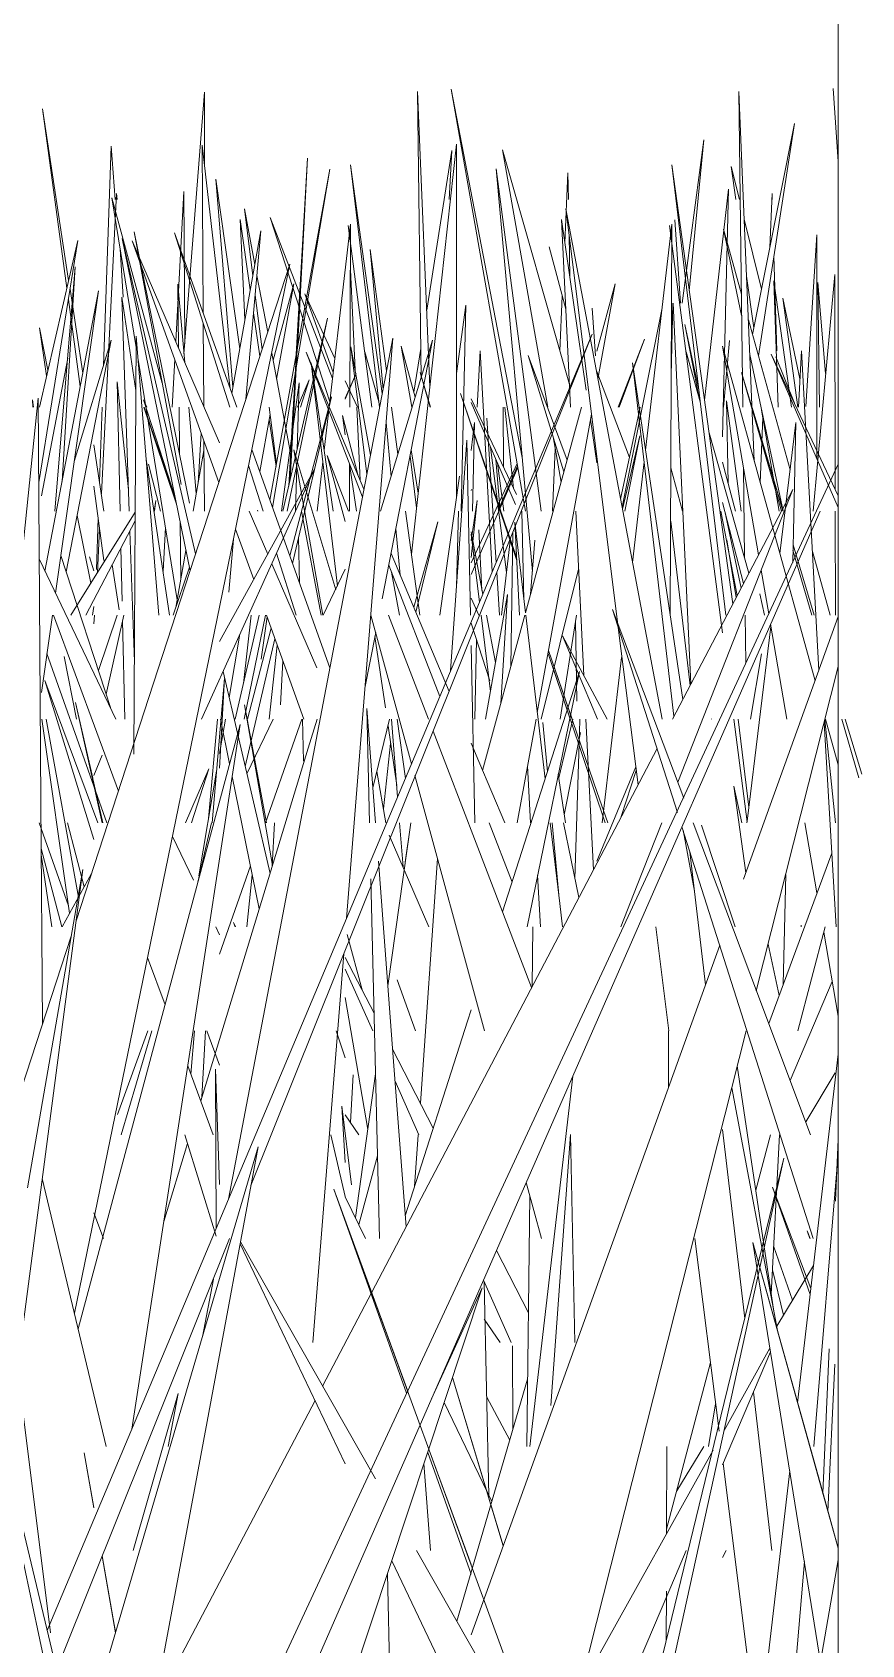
# Model space of a CAD drawing. Header units: millimetres. Extents: x -9575 to 27274, y -4387 to 11354.
# Drawn here: x -5874.77 to -5852.74, y 3075.08 to 3117.89 of the extents above; entities that cross this region are included whole.
import ezdxf

# ---------------------------------------------------------------- set-up
doc = ezdxf.new("R2010")
doc.units = ezdxf.units.MM
doc.layers.add('A-FLOR-HRAL', color=11, linetype='Continuous', lineweight=9)
doc.layers.add('G-IMPT', color=8, linetype='Continuous', lineweight=9)

# ---------------------------------------------------------------- blocks, each defined once
blk = doc.blocks.new('Railing - 2_ x 1_2_-V4-North')
at = {"layer": 'A-FLOR-HRAL'}
blk.add_line((-7478.968, 3048), (-7478.968, 3933.825), dxfattribs=at)
blk = doc.blocks.new('Railing - Railing-380087-North')
blk.add_blockref('Railing - 2_ x 1_2_-V4-North', (1625.6, 0))
blk = doc.blocks.new('Grass Array - 25_dwg-V15-North')
at = {"layer": 'G-IMPT'}
for p, q in [((-5861.759, 3106.594), (-5863.646, 3116.378)), ((-5861.668, 3105.172), (-5863.646, 3116.378)), ((-5864.698, 3104.032), (-5863.501, 3114.915)), ((-5863.504, 3105.538), (-5863.501, 3114.915)), ((-5861.077, 3107.931), (-5862.281, 3114.766)), ((-5860.504, 3108.532), (-5862.281, 3114.766)), ((-5862.448, 3114.264), (-5861.487, 3103.568)), ((-5862.448, 3114.264), (-5861.258, 3105.172)), ((-5856.281, 3113.723), (-5856.919, 3108.121)), ((-5856.281, 3113.723), (-5856.44, 3107.142)), ((-5856.419, 3112.656), (-5855.934, 3110.362)), ((-5856.419, 3112.656), (-5855.941, 3110.929)), ((-5874.59, 3105.933), (-5873.555, 3112.357)), ((-5874.575, 3107.931), (-5873.555, 3112.357)), ((-5870.595, 3105.381), (-5872.062, 3112.591)), ((-5870.814, 3105.876), (-5872.062, 3112.591)), ((-5865.359, 3108.9), (-5865.796, 3112.122)), ((-5865.453, 3108.406), (-5865.796, 3112.122)), ((-5874.164, 3105.172), (-5873.623, 3111.654)), ((-5873.974, 3105.957), (-5873.623, 3111.654)), ((-5854.037, 3105.172), (-5853.462, 3111.456)), ((-5853.447, 3105.75), (-5853.462, 3111.456)), ((-5870.899, 3111.201), (-5870.883, 3109.506)), ((-5870.899, 3111.201), (-5870.717, 3109.122)), ((-5872.386, 3110.853), (-5872.191, 3105.172)), ((-5872.386, 3110.853), (-5872.013, 3108.371)), ((-5859.107, 3105.275), (-5858.05, 3110.522)), ((-5854.84, 3110.827), (-5854.439, 3107.931)), ((-5854.84, 3110.827), (-5854.386, 3108.682)), ((-5857.071, 3108.394), (-5857.442, 3110.127)), ((-5857.071, 3108.212), (-5857.442, 3110.127)), ((-5855.754, 3110.254), (-5854.649, 3106.268)), ((-5865.787, 3106.656), (-5866.307, 3109.533)), ((-5865.881, 3106.161), (-5866.307, 3109.533)), ((-5861.603, 3109.305), (-5860.651, 3106.214)), ((-5861.603, 3109.305), (-5860.567, 3106.524)), ((-5855.715, 3109.33), (-5854.835, 3105.172)), ((-5872.435, 3105.172), (-5872.514, 3108.608)), ((-5872.21, 3105.739), (-5872.514, 3108.608)), ((-5868.149, 3105.172), (-5867.683, 3108.58)), ((-5867.733, 3106.806), (-5867.683, 3108.58)), ((-5870.868, 3107.931), (-5870.856, 3106.665)), ((-5870.612, 3107.931), (-5870.412, 3105.643)), ((-5865.059, 3106.688), (-5865.227, 3107.931)), ((-5859.147, 3105.486), (-5858.629, 3107.931)), ((-5855.943, 3105.172), (-5856.338, 3108.1)), ((-5856.294, 3105.922), (-5856.338, 3108.1)), ((-5866.454, 3107.194), (-5866.53, 3107.713)), ((-5866.124, 3106.143), (-5866.53, 3107.713)), ((-5865.24, 3106.094), (-5865.372, 3107.529)), ((-5860.726, 3105.941), (-5860.938, 3107.145)), ((-5859.097, 3105.221), (-5858.633, 3107.174)), ((-5859.033, 3105.172), (-5858.633, 3107.174)), ((-5870.497, 3105.172), (-5870.207, 3106.784)), ((-5867.052, 3102.413), (-5867.825, 3106.803)), ((-5866.71, 3103.084), (-5867.825, 3106.803)), ((-5864.563, 3105.262), (-5864.736, 3106.635)), ((-5871.74, 3106.551), (-5871.119, 3102.413)), ((-5867.779, 3105.172), (-5867.745, 3106.38)), ((-5866.157, 3105.172), (-5866.341, 3106.422)), ((-5856.44, 3106.473), (-5856.095, 3105.172)), ((-5856.095, 3105.172), (-5856.44, 3106.473)), ((-5868.779, 3105.172), (-5868.788, 3105.2)), ((-5868.777, 3105.172), (-5868.788, 3105.2)), ((-5864.479, 3102.413), (-5864.853, 3105.172)), ((-5861.711, 3102.815), (-5861.767, 3105.172)), ((-5856.05, 3102.932), (-5856.483, 3105.172)), ((-5855.946, 3103.13), (-5856.383, 3105.172)), ((-5853.439, 3102.413), (-5853.446, 3105.172)), ((-5872.173, 3104.645), (-5872.054, 3101.17)), ((-5870.84, 3104.891), (-5870.825, 3103.346)), ((-5864.998, 3103.473), (-5865.111, 3104.705)), ((-5862.806, 3102.962), (-5863.116, 3104.621)), ((-5863.116, 3104.557), (-5862.894, 3102.753)), ((-5862.826, 3103.069), (-5862.906, 3104.679)), ((-5872.38, 3102.782), (-5872.413, 3104.189)), ((-5870.957, 3102.612), (-5870.684, 3104.13)), ((-5867.694, 3104.478), (-5867.669, 3103.263)), ((-5856.329, 3104.413), (-5856.078, 3102.88)), ((-5854.057, 3104.134), (-5853.58, 3102.413)), ((-5871.025, 3102.413), (-5870.593, 3103.685)), ((-5865.019, 3102.413), (-5865.225, 3103.55)), ((-5861.257, 3099.654), (-5860.262, 3103.629)), ((-5862.911, 3102.413), (-5863.116, 3102.865)), ((-5873.166, 3102.413), (-5873.13, 3102.645)), ((-5873.13, 3102.183), (-5873.109, 3102.413)), ((-5873.011, 3100.946), (-5872.507, 3102.413)), ((-5872.806, 3100.315), (-5872.336, 3102.413)), ((-5868.686, 3101.242), (-5868.532, 3102.366)), ((-5862.852, 3102.413), (-5862.603, 3100.388)), ((-5862.468, 3101.154), (-5862.703, 3102.413)), ((-5860.749, 3099.654), (-5860.317, 3102.413)), ((-5872.309, 3099.654), (-5872.369, 3102.267)), ((-5862.618, 3100.67), (-5863.116, 3102.194)), ((-5865.391, 3099.951), (-5865.669, 3101.841)), ((-5863.02, 3099.654), (-5862.972, 3101.755)), ((-5873.595, 3099.654), (-5873.922, 3101.317)), ((-5867.592, 3099.654), (-5867.568, 3098.534)), ((-5865.089, 3097.888), (-5865.321, 3099.472)), ((-5865.065, 3097.585), (-5865.224, 3099.654)), ((-5864.86, 3098.073), (-5865.079, 3099.654)), ((-5860.787, 3098.092), (-5860.417, 3099.654)), ((-5865.252, 3099), (-5865.442, 3097.267)), ((-5860.644, 3097.112), (-5860.207, 3099.297)), ((-5865.377, 3096.895), (-5865.617, 3098.26)), ((-5864.923, 3095.727), (-5865.012, 3096.895)), ((-5866.698, 3091.377), (-5866.454, 3090.655))]:
    blk.add_line(p, q, dxfattribs=at)
blk = doc.blocks.new('Grass Array - 25_dwg-V17-North')
at = {"layer": 'G-IMPT'}
for p in [(-7025.471, 3108.394), (-7025.471, 3108.212)]:
    blk.add_line(p, (-7025.842, 3110.127), dxfattribs=at)
blk = doc.blocks.new('Grass Array - Grass Array-440235-North')
for name, p in [('Grass Array - 25_dwg-V15-North', (0, 0)), ('Grass Array - 25_dwg-V17-North', (1168.4, 0))]:
    blk.add_blockref(name, p)
blk = doc.blocks.new('Grass Array - 25_dwg-V20-North')
at = {"layer": 'G-IMPT'}
for p, q in [((-5870.196, 3116.294), (-5870.737, 3109.351)), ((-5870.196, 3116.294), (-5870.192, 3114.315)), ((-5873.799, 3111.298), (-5874.497, 3115.854)), ((-5873.847, 3111.09), (-5874.497, 3115.854)), ((-5872.874, 3109.032), (-5872.672, 3114.861)), ((-5872.565, 3113.449), (-5872.672, 3114.861)), ((-5857.508, 3110.69), (-5856.938, 3115.032)), ((-5857.323, 3111.019), (-5856.938, 3115.032)), ((-5864.294, 3110.508), (-5863.629, 3114.749)), ((-5863.699, 3113.449), (-5863.629, 3114.749)), ((-5869.442, 3108.462), (-5869.89, 3113.989)), ((-5869.89, 3113.989), (-5869.258, 3109.481)), ((-5856.087, 3113.449), (-5856.209, 3114.323)), ((-5855.993, 3113.449), (-5856.209, 3114.323)), ((-5872.525, 3113.603), (-5872.931, 3105.629)), ((-5872.007, 3109.519), (-5872.651, 3113.486)), ((-5871.314, 3108.569), (-5872.651, 3113.486)), ((-5872.525, 3113.603), (-5872.515, 3113.449)), ((-5872.515, 3113.449), (-5872.525, 3113.603)), ((-5870.958, 3109.679), (-5870.738, 3113.659)), ((-5870.716, 3109.618), (-5870.738, 3113.659)), ((-5855.185, 3112.169), (-5855.127, 3113.605)), ((-5855.122, 3113.449), (-5855.127, 3113.605)), ((-5868.447, 3112.972), (-5866.864, 3108.074)), ((-5868.447, 3112.972), (-5866.792, 3108.695)), ((-5866.792, 3108.695), (-5868.447, 3112.972)), ((-5855.406, 3111.063), (-5855.864, 3112.926)), ((-5872.432, 3112.135), (-5872.351, 3110.853)), ((-5872.351, 3110.853), (-5872.432, 3112.135)), ((-5855.002, 3109.425), (-5855.077, 3111.943)), ((-5855.61, 3110.037), (-5855.801, 3111.407)), ((-5873.422, 3108.839), (-5873.763, 3111.064)), ((-5866.774, 3108.852), (-5867.53, 3110.944)), ((-5866.731, 3109.224), (-5867.53, 3110.944)), ((-5873.491, 3108.48), (-5873.806, 3110.794)), ((-5863.503, 3108.823), (-5863.259, 3110.643)), ((-5863.379, 3105.172), (-5863.259, 3110.643)), ((-5874.383, 3108.763), (-5874.574, 3110.043)), ((-5874.348, 3108.917), (-5874.574, 3110.043)), ((-5859.215, 3107.931), (-5858.51, 3109.737)), ((-5859.182, 3107.931), (-5858.51, 3109.737)), ((-5871.054, 3107.931), (-5870.984, 3109.202)), ((-5864.635, 3108.335), (-5864.453, 3109.493)), ((-5870.92, 3102.821), (-5871.955, 3109.197)), ((-5866.454, 3108.176), (-5866.169, 3108.829)), ((-5866.454, 3108.144), (-5866.169, 3108.829)), ((-5867.728, 3107.931), (-5867.41, 3108.655)), ((-5867.643, 3107.931), (-5867.41, 3108.655)), ((-5866.13, 3107.931), (-5866.454, 3108.628)), ((-5874.735, 3107.931), (-5874.757, 3108.129)), ((-5874.751, 3107.931), (-5874.757, 3108.129)), ((-5872.98, 3105.953), (-5872.912, 3107.931)), ((-5862.259, 3106.345), (-5862.262, 3107.931)), ((-5861.991, 3105.777), (-5862.223, 3107.931)), ((-5862.451, 3103.806), (-5862.696, 3107.641)), ((-5855.44, 3105.928), (-5855.369, 3107.66)), ((-5870.365, 3105.904), (-5870.282, 3107.245)), ((-5872.861, 3105.172), (-5873.13, 3106.931)), ((-5864.52, 3105.65), (-5864.704, 3106.801)), ((-5862.171, 3103.546), (-5862.597, 3106.869)), ((-5871.361, 3105.172), (-5871.68, 3106.419)), ((-5862.346, 3105.172), (-5862.455, 3106.544)), ((-5862.248, 3105.172), (-5862.41, 3106.442)), ((-5862.385, 3105.217), (-5861.881, 3106.379)), ((-5872.861, 3103.86), (-5873.13, 3105.835)), ((-5873.211, 3103.258), (-5873.572, 3105.059)), ((-5873.061, 3103.62), (-5873.014, 3104.982)), ((-5872.977, 3104.714), (-5873.037, 3103.536)), ((-5871.294, 3103.577), (-5871.23, 3104.734)), ((-5873.13, 3103.591), (-5873.248, 3103.956)), ((-5872.459, 3102.552), (-5872.643, 3103.751)), ((-5862.362, 3102.413), (-5862.435, 3103.552))]:
    blk.add_line(p, q, dxfattribs=at)
blk = doc.blocks.new('Grass Array - Grass Array-V24-North')
blk.add_blockref('Grass Array - 25_dwg-V20-North', (0, 0))
blk = doc.blocks.new('Grass Array - 25_dwg-V29-North')
at = {"layer": 'G-IMPT'}
for p, q in [((-5867.755, 3109.336), (-5867.455, 3114.546)), ((-5867.728, 3109.483), (-5867.455, 3114.546)), ((-5862.342, 3105.172), (-5863.393, 3108.297)), ((-5862.323, 3105.172), (-5863.393, 3108.297)), ((-5854.837, 3105.182), (-5855.657, 3107.92)), ((-5854.872, 3105.172), (-5855.655, 3107.882))]:
    blk.add_line(p, q, dxfattribs=at)
blk = doc.blocks.new('Grass Array - 25_dwg-V33-North')
at = {"layer": 'G-IMPT'}
for p, q in [((-5867.755, 3109.336), (-5867.455, 3114.546)), ((-5867.728, 3109.483), (-5867.455, 3114.546)), ((-5867.957, 3105.833), (-5867.836, 3107.931)), ((-5867.916, 3106.011), (-5867.812, 3107.931)), ((-5861.901, 3103.86), (-5863.393, 3108.297)), ((-5861.906, 3103.954), (-5863.393, 3108.297)), ((-5854.834, 3105.172), (-5855.657, 3107.92)), ((-5854.872, 3105.172), (-5855.655, 3107.882)), ((-5866.454, 3103.629), (-5867.04, 3102.413)), ((-5873.161, 3098.08), (-5873.621, 3100.092)), ((-5873.168, 3098.069), (-5873.621, 3100.092))]:
    blk.add_line(p, q, dxfattribs=at)
blk = doc.blocks.new('Grass Array - 25_dwg-V35-North')
at = {"layer": 'G-IMPT'}
for p, q in [((-7036.155, 3109.336), (-7035.855, 3114.546)), ((-7036.128, 3109.483), (-7035.855, 3114.546)), ((-7036.357, 3105.833), (-7036.236, 3107.931)), ((-7036.316, 3106.011), (-7036.212, 3107.931)), ((-7030.301, 3103.86), (-7031.793, 3108.297)), ((-7030.306, 3103.954), (-7031.793, 3108.297)), ((-7023.234, 3105.172), (-7024.057, 3107.92)), ((-7023.272, 3105.172), (-7024.055, 3107.882)), ((-7028.887, 3099.654), (-7029.473, 3101.397)), ((-7028.834, 3099.654), (-7029.458, 3101.477)), ((-7041.582, 3098.176), (-7042.021, 3100.092)), ((-7041.582, 3098.133), (-7042.021, 3100.092)), ((-7021.224, 3098.088), (-7021.676, 3099.654)), ((-7021.144, 3098.19), (-7021.583, 3099.654))]:
    blk.add_line(p, q, dxfattribs=at)
blk = doc.blocks.new('Grass Array - Grass Array-440908-North')
for name, p in [('Grass Array - 25_dwg-V33-North', (0, 0)), ('Grass Array - 25_dwg-V35-North', (1168.4, 0)), ('Grass Array - 25_dwg-V35-North', (1168.4, 0)), ('Grass Array - 25_dwg-V29-North', (0, 0))]:
    blk.add_blockref(name, p)
blk = doc.blocks.new('Grass Array - 25_dwg-V45-North')
at = {"layer": 'G-IMPT'}
for p, q in [((-5864.444, 3108.703), (-5864.535, 3116.314)), ((-5864.21, 3108.473), (-5864.535, 3116.314)), ((-5853.368, 3114.459), (-5853.502, 3116.393)), ((-5855.645, 3109.862), (-5854.529, 3115.463)), ((-5855.489, 3109.299), (-5854.529, 3115.463)), ((-5866.319, 3114.365), (-5865.546, 3107.931)), ((-5866.319, 3114.365), (-5865.474, 3108.296)), ((-5860.629, 3112.296), (-5860.544, 3114.151)), ((-5860.532, 3113.449), (-5860.544, 3114.151)), ((-5868.854, 3111.722), (-5869.132, 3113.194)), ((-5868.909, 3111.417), (-5869.132, 3113.194)), ((-5869.118, 3110.256), (-5869.249, 3112.917)), ((-5868.976, 3111.044), (-5869.249, 3112.917)), ((-5867.014, 3106.79), (-5866.316, 3112.795)), ((-5865.748, 3107.931), (-5866.375, 3112.756)), ((-5866.335, 3107.931), (-5866.316, 3112.795)), ((-5857.706, 3112.905), (-5857.554, 3110.69)), ((-5857.554, 3110.69), (-5857.706, 3112.905)), ((-5860.497, 3111.389), (-5860.516, 3112.508)), ((-5854.231, 3107.949), (-5853.933, 3112.505)), ((-5853.935, 3106.554), (-5853.933, 3112.505)), ((-5860.602, 3110.534), (-5861.039, 3112.187)), ((-5868.514, 3109.92), (-5868.799, 3111.429)), ((-5866.197, 3108.923), (-5866.32, 3111.582)), ((-5868.374, 3109.178), (-5867.82, 3111.207)), ((-5868.28, 3108.68), (-5867.82, 3111.207)), ((-5855.079, 3111.29), (-5854.965, 3107.931)), ((-5855.079, 3111.29), (-5854.61, 3107.931)), ((-5854.61, 3107.931), (-5855.079, 3111.29)), ((-5853.91, 3111.246), (-5853.862, 3107.931)), ((-5853.91, 3111.246), (-5853.703, 3108.828)), ((-5868.663, 3109.46), (-5868.845, 3110.909)), ((-5860.76, 3109.431), (-5860.694, 3110.88)), ((-5857.757, 3110.69), (-5857.802, 3108.776)), ((-5868.72, 3109.286), (-5868.888, 3110.435)), ((-5873.864, 3103.563), (-5872.668, 3109.707)), ((-5873.65, 3106.488), (-5872.668, 3109.707)), ((-5856.252, 3109.702), (-5856.414, 3107.931)), ((-5874.521, 3105.583), (-5873.825, 3109.236)), ((-5867.926, 3106.805), (-5868.409, 3109.367)), ((-5865.563, 3108.078), (-5865.939, 3109.403)), ((-5864.692, 3107.931), (-5864.971, 3109.55)), ((-5864.598, 3108.199), (-5864.971, 3109.55)), ((-5862.956, 3107.931), (-5862.876, 3109.425)), ((-5862.556, 3103.557), (-5862.876, 3109.425)), ((-5854.532, 3108.039), (-5855.028, 3109.273)), ((-5866.773, 3105.172), (-5867.359, 3109.107)), ((-5866.663, 3103.181), (-5867.359, 3109.107)), ((-5864.19, 3107.931), (-5864.466, 3108.853)), ((-5864.199, 3107.931), (-5864.466, 3108.853)), ((-5858.911, 3106.6), (-5859.778, 3108.877)), ((-5870.935, 3105.358), (-5871.8, 3107.931)), ((-5870.962, 3105.488), (-5871.798, 3107.931)), ((-5868.282, 3106.42), (-5868.472, 3107.931)), ((-5866.06, 3105.992), (-5866.151, 3107.931)), ((-5861.913, 3105.614), (-5863.116, 3108.153)), ((-5861.933, 3105.352), (-5863.116, 3108.055)), ((-5868.726, 3106.222), (-5868.449, 3107.749)), ((-5868.293, 3106.357), (-5868.475, 3107.604)), ((-5863.025, 3107.529), (-5863.116, 3106.784)), ((-5863.025, 3107.529), (-5863.078, 3105.172)), ((-5854.937, 3105.172), (-5855.402, 3107.851)), ((-5860.955, 3105.172), (-5860.88, 3106.814)), ((-5867.202, 3105.172), (-5867.05, 3106.477)), ((-5866.346, 3105.172), (-5866.341, 3106.423)), ((-5863.116, 3103.796), (-5861.89, 3106.434)), ((-5863.116, 3103.494), (-5861.873, 3106.334)), ((-5857.499, 3105.172), (-5857.812, 3106.321)), ((-5871.529, 3105.172), (-5871.487, 3105.451)), ((-5871.517, 3105.172), (-5871.487, 3105.451)), ((-5863.116, 3105.716), (-5863.102, 3105.751)), ((-5863.116, 3105.724), (-5863.102, 3105.751)), ((-5867.097, 3102.413), (-5867.617, 3105.172)), ((-5855.324, 3102.413), (-5855.452, 3102.977)), ((-5860.304, 3100.129), (-5860.341, 3102.265)), ((-5872.912, 3098.695), (-5873.13, 3098.152))]:
    blk.add_line(p, q, dxfattribs=at)
blk = doc.blocks.new('Grass Array - Grass Array-V47-North')
blk.add_blockref('Grass Array - 25_dwg-V45-North', (0, 0))
blk = doc.blocks.new('Grass Array - 25_dwg-V50-North')
at = {"layer": 'G-IMPT'}
for p, q in [((-5855.905, 3107.931), (-5856.005, 3116.314)), ((-5855.598, 3106.5), (-5856.005, 3116.314)), ((-5870.229, 3110.426), (-5870.257, 3114.884)), ((-5869.513, 3108.422), (-5870.257, 3114.884)), ((-5867.957, 3105.833), (-5867.455, 3114.546)), ((-5867.916, 3106.011), (-5867.455, 3114.546)), ((-5857.789, 3114.365), (-5856.352, 3102.413)), ((-5857.789, 3114.365), (-5856.166, 3102.712)), ((-5868.455, 3105.463), (-5866.867, 3114.247)), ((-5868.385, 3105.268), (-5866.867, 3114.247)), ((-5858.046, 3099.654), (-5860.602, 3113.194)), ((-5859.138, 3101.527), (-5860.602, 3113.194)), ((-5860.474, 3107.931), (-5860.719, 3112.917)), ((-5860.059, 3108.387), (-5860.719, 3112.917)), ((-5858.484, 3106.79), (-5857.785, 3112.795)), ((-5856.44, 3101.945), (-5857.845, 3112.756)), ((-5857.827, 3102.413), (-5857.785, 3112.795)), ((-5870.428, 3104.041), (-5872.376, 3112.411)), ((-5870.574, 3103.592), (-5872.376, 3112.411)), ((-5872.111, 3112.346), (-5869.812, 3105.933)), ((-5872.111, 3112.346), (-5869.792, 3106.984)), ((-5869.337, 3107.931), (-5870.991, 3112.557)), ((-5869.516, 3107.931), (-5870.991, 3112.557)), ((-5869.471, 3108.304), (-5868.693, 3112.613)), ((-5869.092, 3108.143), (-5868.693, 3112.613)), ((-5873.601, 3094.295), (-5867.924, 3111.732)), ((-5870.281, 3100.253), (-5867.924, 3111.732)), ((-5874.428, 3103.579), (-5873.005, 3111.019)), ((-5874.147, 3102.993), (-5873.005, 3111.019)), ((-5859.778, 3109.418), (-5859.29, 3111.207)), ((-5859.75, 3108.68), (-5859.29, 3111.207)), ((-5859.811, 3109.299), (-5859.899, 3110.564)), ((-5857.279, 3100.59), (-5857.749, 3110.69)), ((-5870.214, 3107.96), (-5870.228, 3110.163)), ((-5868.109, 3105.172), (-5866.931, 3110.295)), ((-5867.996, 3105.172), (-5866.931, 3110.295)), ((-5874.368, 3075.452), (-5859.903, 3109.868)), ((-5872.067, 3098.722), (-5872.005, 3109.821)), ((-5871.405, 3102.413), (-5872.005, 3109.821)), ((-5869.553, 3086.907), (-5865.194, 3109.764)), ((-5866.078, 3098.668), (-5865.194, 3109.764)), ((-5865.521, 3105.172), (-5864.138, 3109.707)), ((-5865.473, 3102.844), (-5864.138, 3109.707)), ((-5864.382, 3098.695), (-5859.903, 3109.868)), ((-5867.495, 3109.393), (-5865.999, 3105.543)), ((-5867.495, 3109.393), (-5865.959, 3105.752)), ((-5857.033, 3108.078), (-5857.409, 3109.403)), ((-5855.484, 3104.012), (-5856.441, 3109.55)), ((-5853.984, 3100.665), (-5856.441, 3109.55)), ((-5853.368, 3105.273), (-5855.149, 3109.342)), ((-5853.368, 3105.582), (-5855.149, 3109.342)), ((-5854.426, 3107.931), (-5854.346, 3109.425)), ((-5853.883, 3100.945), (-5854.346, 3109.425)), ((-5857.498, 3100.173), (-5858.829, 3109.107)), ((-5857.729, 3099.733), (-5858.829, 3109.107)), ((-5854.834, 3105.172), (-5855.936, 3108.853)), ((-5854.872, 3105.172), (-5855.936, 3108.853)), ((-5876.053, 3094.136), (-5874.605, 3108.174)), ((-5874.535, 3097.452), (-5874.605, 3108.174)), ((-5870.97, 3105.532), (-5871.81, 3108.131)), ((-5871.722, 3107.931), (-5871.81, 3108.131)), ((-5867.926, 3103.983), (-5866.825, 3108.209)), ((-5867.856, 3103.786), (-5866.825, 3108.209)), ((-5861.901, 3103.86), (-5863.393, 3108.297)), ((-5861.906, 3103.954), (-5863.393, 3108.297)), ((-5861.671, 3102.474), (-5860.183, 3107.931)), ((-5861.358, 3099.827), (-5859.919, 3107.749)), ((-5859.778, 3106.457), (-5859.945, 3107.604)), ((-5854.495, 3107.529), (-5854.919, 3104.047)), ((-5854.495, 3107.529), (-5854.578, 3103.812)), ((-5863.658, 3100.935), (-5863.23, 3107.058)), ((-5863.133, 3102.413), (-5863.23, 3107.058)), ((-5855.741, 3103.522), (-5856.798, 3107.247)), ((-5870.196, 3105.172), (-5870.208, 3107.039)), ((-5866.863, 3101.01), (-5868.935, 3106.806)), ((-5866.454, 3104.895), (-5866.934, 3106.648)), ((-5866.367, 3105.172), (-5866.934, 3106.648)), ((-5870.272, 3099.654), (-5867.27, 3106.283)), ((-5869.792, 3101.714), (-5867.27, 3106.283)), ((-5868.636, 3105.172), (-5869.022, 3106.383)), ((-5858.83, 3103.809), (-5858.52, 3106.477)), ((-5857.264, 3098.032), (-5853.368, 3106.418)), ((-5855.857, 3103.93), (-5855.886, 3106.334)), ((-5863.425, 3106.103), (-5863.943, 3102.413)), ((-5863.943, 3102.413), (-5863.425, 3106.103)), ((-5863.116, 3103.944), (-5862.957, 3105.451)), ((-5863.116, 3104.392), (-5862.957, 3105.451)), ((-5857.77, 3099.654), (-5854.572, 3105.751)), ((-5857.63, 3097.978), (-5854.572, 3105.751)), ((-5855.883, 3103.251), (-5856.44, 3105.405)), ((-5878.872, 3048), (-5853.851, 3105.172)), ((-5873.74, 3102.413), (-5872.031, 3105.144)), ((-5869.008, 3105.172), (-5868.514, 3104.029)), ((-5863.449, 3105.172), (-5863.502, 3103.165)), ((-5860.124, 3100.807), (-5860.338, 3105.172)), ((-5873.346, 3102.413), (-5872.033, 3104.912)), ((-5869.368, 3104.698), (-5868.887, 3103.354)), ((-5864.639, 3102.622), (-5864, 3104.888)), ((-5864.584, 3102.493), (-5864, 3104.888)), ((-5862.005, 3104.625), (-5862.063, 3101.035)), ((-5861.955, 3104.884), (-5861.826, 3102.413)), ((-5861.955, 3104.884), (-5861.671, 3102.474)), ((-5857.817, 3104.902), (-5857.303, 3100.545)), ((-5869.55, 3103.017), (-5869.424, 3104.429)), ((-5862.072, 3104.459), (-5862.311, 3102.413)), ((-5862.072, 3104.459), (-5862.311, 3102.413)), ((-5861.419, 3104.406), (-5861.536, 3102.968)), ((-5861.536, 3102.968), (-5861.419, 3104.406)), ((-5854.074, 3102.413), (-5854.571, 3104.133)), ((-5854.008, 3102.413), (-5854.568, 3104.282)), ((-5872.543, 3099.654), (-5874.577, 3103.888)), ((-5872.689, 3099.958), (-5874.004, 3103.995)), ((-5868.405, 3103.777), (-5867.208, 3101.01)), ((-5867.756, 3102.413), (-5868.279, 3104.054)), ((-5865.299, 3103.741), (-5863.944, 3100.254)), ((-5865.24, 3104.046), (-5863.696, 3100.388)), ((-5866.454, 3103.629), (-5867.04, 3102.413)), ((-5855.214, 3102.445), (-5855.415, 3103.609)), ((-5862.732, 3099.654), (-5862.15, 3102.961)), ((-5862.327, 3100.066), (-5862.15, 3102.961)), ((-5874.522, 3100.357), (-5874.229, 3102.413)), ((-5872.479, 3097.742), (-5874.204, 3102.413)), ((-5869.377, 3099.654), (-5868.743, 3102.413)), ((-5869.16, 3100.597), (-5868.952, 3102.413)), ((-5869.144, 3099.654), (-5868.57, 3102.413)), ((-5868.549, 3102.413), (-5867.56, 3099.654)), ((-5864.695, 3098.466), (-5865.775, 3102.413)), ((-5864.249, 3099.654), (-5865.308, 3102.413)), ((-5862.811, 3098.291), (-5861.688, 3102.413)), ((-5861.664, 3102.413), (-5861.152, 3098.069)), ((-5859.357, 3102.564), (-5857.637, 3097.168)), ((-5859.357, 3102.564), (-5857.47, 3097.554)), ((-5855.883, 3095.398), (-5853.368, 3102.373)), ((-5855.823, 3101.133), (-5855.839, 3102.413)), ((-5869.054, 3099.654), (-5868.425, 3102.067)), ((-5865.934, 3100.477), (-5865.648, 3101.948)), ((-5855.155, 3102.109), (-5855.776, 3097.015)), ((-5854.731, 3099.654), (-5855.166, 3102.169)), ((-5869.54, 3100.224), (-5869.254, 3101.902)), ((-5869.113, 3098.39), (-5868.323, 3101.781)), ((-5868.476, 3099.654), (-5868.264, 3101.617)), ((-5863.018, 3096.895), (-5863.116, 3101.607)), ((-5859.762, 3099.654), (-5860.688, 3101.86)), ((-5859.506, 3099.654), (-5860.688, 3101.86)), ((-5859.138, 3101.527), (-5858.684, 3097.91)), ((-5873.129, 3097.869), (-5874.374, 3101.394)), ((-5868.171, 3100.032), (-5868.11, 3101.188)), ((-5859.559, 3096.895), (-5861.073, 3101.397)), ((-5859.766, 3097.704), (-5861.058, 3101.477)), ((-5859.124, 3101.284), (-5859.634, 3096.895)), ((-5855.402, 3101.388), (-5855.7, 3099.654)), ((-5873.13, 3096.457), (-5874.43, 3100.675)), ((-5873.028, 3096.895), (-5874.43, 3100.675)), ((-5869.988, 3096.895), (-5869.663, 3100.729)), ((-5869.792, 3098.352), (-5869.663, 3100.729)), ((-5868.453, 3095.556), (-5869.701, 3100.916)), ((-5862.283, 3094.534), (-5860.241, 3100.916)), ((-5861.631, 3094.136), (-5860.241, 3100.916)), ((-5855.544, 3092.441), (-5853.368, 3101.048)), ((-5870.281, 3100.253), (-5873.645, 3083.876)), ((-5872.889, 3096.895), (-5873.621, 3100.092)), ((-5872.905, 3096.895), (-5873.621, 3100.092)), ((-5868.389, 3095.767), (-5869.134, 3100.027)), ((-5868.549, 3096.895), (-5869.134, 3100.027)), ((-5865.882, 3099.932), (-5865.81, 3096.895)), ((-5865.882, 3099.932), (-5865.653, 3096.895)), ((-5874.509, 3099.654), (-5873.776, 3094.495)), ((-5874.395, 3099.654), (-5873.541, 3094.921)), ((-5873.541, 3094.921), (-5874.395, 3099.654)), ((-5873.546, 3083.462), (-5869.245, 3099.512)), ((-5870.67, 3090.237), (-5869.245, 3099.512)), ((-5870.086, 3097.013), (-5869.85, 3099.654)), ((-5869.792, 3098.74), (-5869.637, 3099.654)), ((-5869.77, 3099.654), (-5869.526, 3098.463)), ((-5868.369, 3099.654), (-5869.069, 3098.201)), ((-5867.608, 3099.654), (-5868.573, 3096.895)), ((-5867.44, 3098.88), (-5867.204, 3099.654)), ((-5865.723, 3097.825), (-5865.277, 3099.654)), ((-5861.39, 3099.654), (-5861.891, 3096.895)), ((-5861.091, 3098.261), (-5861.212, 3099.563)), ((-5860.24, 3099.297), (-5860.229, 3099.654)), ((-5859.87, 3095.653), (-5860.067, 3099.654)), ((-5856.737, 3099.654), (-5856.736, 3099.661)), ((-5856.737, 3099.654), (-5856.736, 3099.661)), ((-5856.142, 3099.654), (-5855.787, 3096.923)), ((-5856.021, 3099.654), (-5855.74, 3097.316)), ((-5853.428, 3094.136), (-5853.745, 3099.556)), ((-5853.445, 3096.895), (-5853.726, 3099.633)), ((-5853.368, 3098.439), (-5853.704, 3099.654)), ((-5862.984, 3096.36), (-5864.126, 3099.334)), ((-5863.116, 3099.013), (-5862.912, 3098.53)), ((-5860.24, 3099.297), (-5860.358, 3095.413)), ((-5867.44, 3098.88), (-5870.294, 3089.52)), ((-5864.382, 3098.695), (-5868.961, 3087.272)), ((-5867.057, 3081.946), (-5858.18, 3098.871)), ((-5866.078, 3098.668), (-5866.422, 3094.358)), ((-5862.223, 3096.895), (-5862.912, 3098.53)), ((-5870.693, 3096.895), (-5870.08, 3098.334)), ((-5870.537, 3096.895), (-5870.08, 3098.334)), ((-5870.345, 3095.491), (-5869.872, 3098.271)), ((-5869.458, 3098.128), (-5868.74, 3094.615)), ((-5862.756, 3091.377), (-5864.611, 3098.157)), ((-5861.616, 3098.408), (-5861.537, 3096.895)), ((-5860.612, 3096.895), (-5860.801, 3098.186)), ((-5859.778, 3095.877), (-5858.744, 3098.385)), ((-5859.128, 3097.063), (-5858.732, 3098.291)), ((-5873.129, 3097.869), (-5872.785, 3096.895)), ((-5857.264, 3098.032), (-5871.891, 3066.547)), ((-5859.766, 3097.704), (-5859.489, 3096.895)), ((-5855.929, 3096.895), (-5856.139, 3097.868)), ((-5855.82, 3095.572), (-5856.139, 3097.868)), ((-5874.535, 3097.452), (-5874.497, 3091.544)), ((-5873.804, 3094.693), (-5874.578, 3096.895)), ((-5873.387, 3095.2), (-5873.832, 3096.895)), ((-5870.4, 3095.203), (-5870.011, 3096.895)), ((-5868.396, 3095.743), (-5868.336, 3096.895)), ((-5865.325, 3092.566), (-5864.717, 3096.895)), ((-5864.717, 3096.895), (-5864.864, 3095.85)), ((-5862.639, 3096.895), (-5862.029, 3095.326)), ((-5861.014, 3096.895), (-5860.762, 3094.755)), ((-5860.778, 3094.89), (-5860.964, 3096.895)), ((-5860.255, 3094.915), (-5860.663, 3096.895)), ((-5858.707, 3095.241), (-5858.056, 3096.895)), ((-5857.518, 3096.794), (-5854.032, 3085.859)), ((-5857.222, 3096.895), (-5855.719, 3092.905)), ((-5856.106, 3094.136), (-5857, 3096.835)), ((-5855.791, 3096.895), (-5855.776, 3097.015)), ((-5854.254, 3096.895), (-5853.933, 3095.036)), ((-5870.489, 3095.375), (-5871.045, 3096.534)), ((-5864.234, 3094.136), (-5865.286, 3096.567)), ((-5862.984, 3096.36), (-5861.51, 3092.522)), ((-5857.183, 3095.081), (-5857.489, 3096.701)), ((-5873.983, 3094.136), (-5874.527, 3096.22)), ((-5874.526, 3096.052), (-5874.247, 3094.136)), ((-5864.006, 3095.949), (-5864.46, 3089.456)), ((-5857.305, 3096.127), (-5856.892, 3092.601)), ((-5855.215, 3091.568), (-5853.543, 3096.093)), ((-5875.431, 3080.341), (-5873.422, 3095.66)), ((-5874.891, 3087.207), (-5873.422, 3095.66)), ((-5873.974, 3094.136), (-5873.191, 3095.555)), ((-5868.973, 3095.753), (-5869.792, 3093.412)), ((-5869.072, 3094.136), (-5868.924, 3095.513)), ((-5865.576, 3095.883), (-5865.182, 3090.673)), ((-5861.271, 3094.136), (-5861.351, 3095.504)), ((-5854.764, 3095.526), (-5854.829, 3092.611)), ((-5865.775, 3095.414), (-5865.549, 3085.859)), ((-5858.707, 3095.241), (-5859.141, 3094.136)), ((-5860.689, 3094.136), (-5860.762, 3094.755)), ((-5869.375, 3094.136), (-5869.422, 3094.248)), ((-5869.369, 3094.136), (-5869.422, 3094.248)), ((-5875.06, 3089.816), (-5873.726, 3093.912)), ((-5869.894, 3094.136), (-5869.792, 3093.924)), ((-5866.008, 3092.46), (-5866.404, 3093.932)), ((-5861.495, 3092.552), (-5861.476, 3094.136)), ((-5858.211, 3094.136), (-5857.865, 3091.377)), ((-5854.442, 3091.377), (-5853.716, 3094.136)), ((-5854.357, 3094.18), (-5854.352, 3094.136)), ((-5854.357, 3094.18), (-5854.349, 3094.136)), ((-5854.349, 3094.136), (-5854.357, 3094.18)), ((-5853.753, 3093.996), (-5853.368, 3091.766)), ((-5866.496, 3093.421), (-5867.319, 3083.1)), ((-5856.515, 3093.646), (-5863.116, 3075.339)), ((-5854.939, 3092.314), (-5855.233, 3093.672)), ((-5871.24, 3092.07), (-5871.705, 3093.325)), ((-5865.691, 3091.843), (-5866.454, 3093.325)), ((-5865.726, 3091.377), (-5866.454, 3093.016)), ((-5865.076, 3092.727), (-5864.592, 3091.377)), ((-5854.104, 3088.618), (-5855.719, 3092.905)), ((-5854.646, 3090.057), (-5853.527, 3092.684)), ((-5865.86, 3088.756), (-5866.454, 3092.258)), ((-5863.211, 3091.632), (-5863.116, 3091.93)), ((-5872.499, 3089.152), (-5871.699, 3091.377)), ((-5872.401, 3088.618), (-5871.589, 3091.377)), ((-5870.456, 3091.377), (-5870.554, 3090.223)), ((-5870.265, 3089.614), (-5870.17, 3091.377)), ((-5869.792, 3090.467), (-5870.128, 3091.377)), ((-5864.864, 3086.468), (-5863.211, 3091.632)), ((-5860.696, 3072.065), (-5855.813, 3091.377)), ((-5857.878, 3089.866), (-5857.872, 3091.377)), ((-5864.119, 3088.794), (-5865.198, 3090.887)), ((-5869.959, 3088.618), (-5870.637, 3090.446)), ((-5864.841, 3086.171), (-5865.182, 3090.673)), ((-5855.076, 3083.921), (-5856.048, 3090.447)), ((-5854.446, 3081.501), (-5853.368, 3090.76)), ((-5870.67, 3090.237), (-5872.118, 3080.805)), ((-5869.884, 3086.12), (-5869.905, 3090.36)), ((-5869.792, 3087.298), (-5869.905, 3090.36)), ((-5866.321, 3088.951), (-5866.249, 3090.204)), ((-5866.188, 3086.419), (-5865.652, 3090.234)), ((-5866.188, 3086.419), (-5865.652, 3090.234)), ((-5864.501, 3088.618), (-5865.134, 3090.043)), ((-5860.416, 3090.172), (-5861.559, 3080.341)), ((-5854.231, 3088.956), (-5853.45, 3090.259)), ((-5854.981, 3083.419), (-5856.197, 3089.859)), ((-5866.289, 3087.287), (-5866.546, 3089.38)), ((-5866.454, 3087.883), (-5866.546, 3089.38)), ((-5866.095, 3088.618), (-5866.454, 3089.147)), ((-5856.44, 3088.753), (-5855.851, 3083.735)), ((-5873.531, 3072.065), (-5868.77, 3088.299)), ((-5870.641, 3088.382), (-5871.272, 3086.312)), ((-5869.883, 3085.923), (-5870.714, 3088.618)), ((-5870.126, 3081.001), (-5868.77, 3088.299)), ((-5866.458, 3086.981), (-5866.839, 3088.618)), ((-5864.519, 3088.618), (-5864.615, 3087.244)), ((-5860.473, 3088.625), (-5861.002, 3081.428)), ((-5860.361, 3083.1), (-5860.473, 3088.625)), ((-5855.168, 3088.618), (-5855.556, 3087.144)), ((-5855.145, 3084.383), (-5854.928, 3088.618)), ((-5853.439, 3086.853), (-5853.368, 3088.488)), ((-5866.099, 3086.233), (-5865.601, 3088.059)), ((-5859.179, 3068.13), (-5854.81, 3087.998)), ((-5856.581, 3080.749), (-5854.81, 3087.998)), ((-5853.368, 3088.109), (-5854.014, 3080.341)), ((-5872.803, 3080.341), (-5874.498, 3087.457)), ((-5872.803, 3080.341), (-5874.498, 3087.457)), ((-5864.826, 3081.753), (-5866.756, 3087.175)), ((-5866.756, 3087.175), (-5864.798, 3081.813)), ((-5853.368, 3050.504), (-5866.756, 3087.175)), ((-5866.454, 3086.973), (-5865.919, 3085.859)), ((-5861.246, 3085.859), (-5861.653, 3087.346)), ((-5861.558, 3086.999), (-5861.634, 3080.341)), ((-5855.117, 3087.227), (-5854.112, 3084.373)), ((-5855.117, 3087.227), (-5854.093, 3084.532)), ((-5872.87, 3085.859), (-5873.13, 3086.546)), ((-5869.527, 3085.859), (-5873.951, 3074.823)), ((-5866.454, 3079.879), (-5869.249, 3085.723)), ((-5865.654, 3079.485), (-5869.24, 3085.772)), ((-5857.173, 3085.859), (-5856.532, 3080.749)), ((-5855.635, 3085.76), (-5853.871, 3074.823)), ((-5855.635, 3085.76), (-5853.79, 3079.153)), ((-5853.368, 3077.642), (-5855.635, 3085.76)), ((-5854.193, 3086.07), (-5854.126, 3085.859)), ((-5854.193, 3086.07), (-5854.11, 3085.859)), ((-5854.11, 3085.859), (-5854.193, 3086.07)), ((-5861.594, 3083.892), (-5862.443, 3085.54)), ((-5854.584, 3084.221), (-5855.081, 3085.637)), ((-5876.645, 3084.996), (-5872.445, 3065.211)), ((-5854.824, 3083.827), (-5855.112, 3085.027)), ((-5854.021, 3085.149), (-5855.003, 3083.532)), ((-5870.626, 3061.029), (-5862.818, 3084.55)), ((-5870.25, 3083.252), (-5869.958, 3084.786)), ((-5864.164, 3081.606), (-5862.818, 3084.55)), ((-5862.786, 3084.755), (-5862.052, 3083.1)), ((-5862.646, 3079.042), (-5862.764, 3084.704)), ((-5862.768, 3083.723), (-5862.345, 3083.1)), ((-5862.008, 3080.782), (-5862.013, 3083.013)), ((-5856.44, 3079.855), (-5855.166, 3082.853)), ((-5856.401, 3080.762), (-5855.182, 3082.951)), ((-5853.609, 3082.93), (-5853.775, 3079.098)), ((-5875.16, 3082.407), (-5874.278, 3075.39)), ((-5856.76, 3082.569), (-5857.925, 3078.143)), ((-5853.461, 3082.528), (-5853.641, 3078.617)), ((-5862.264, 3077.701), (-5863.607, 3082.173)), ((-5862.261, 3077.71), (-5863.606, 3082.175)), ((-5863.497, 3075.702), (-5861.614, 3082.127)), ((-5872.088, 3077.582), (-5870.894, 3081.748)), ((-5871.154, 3080.341), (-5870.894, 3081.748)), ((-5870.793, 3074.823), (-5867.259, 3081.562)), ((-5863.828, 3081.506), (-5862.566, 3078.877)), ((-5862.087, 3080.512), (-5862.7, 3081.65)), ((-5856.623, 3081.477), (-5856.814, 3080.341)), ((-5855.622, 3081.781), (-5855.129, 3077.582)), ((-5870.126, 3081.001), (-5872.562, 3067.885)), ((-5856.581, 3080.749), (-5859.376, 3069.306)), ((-5873.13, 3078.724), (-5873.383, 3080.17)), ((-5873.13, 3078.714), (-5873.383, 3080.17)), ((-5863.116, 3076.948), (-5864.267, 3080.183)), ((-5863.116, 3077.205), (-5864.198, 3080.17)), ((-5859.778, 3074.7), (-5856.689, 3080.245)), ((-5857.925, 3078.026), (-5857.916, 3080.341)), ((-5856.94, 3080.341), (-5857.657, 3079.16)), ((-5864.191, 3077.582), (-5864.366, 3079.887)), ((-5856.508, 3063.788), (-5854.656, 3079.693)), ((-5856.424, 3079.892), (-5855.495, 3072.486)), ((-5853.368, 3077.642), (-5853.79, 3079.153)), ((-5871.937, 3065.265), (-5875.069, 3078.39)), ((-5864.569, 3077.582), (-5856.44, 3063.327)), ((-5857.692, 3076.911), (-5857.406, 3077.582)), ((-5856.44, 3077.396), (-5856.345, 3077.582)), ((-5872.554, 3075.395), (-5872.907, 3077.428)), ((-5872.551, 3075.407), (-5872.905, 3077.434)), ((-5856.553, 3059.176), (-5865.223, 3077.305)), ((-5858.434, 3048.454), (-5853.368, 3077.331)), ((-5854.268, 3077.285), (-5855.07, 3067.628)), ((-5865.338, 3076.959), (-5865.164, 3069.658)), ((-5857.692, 3076.911), (-5859.778, 3072.002)), ((-5857.937, 3075.199), (-5857.931, 3076.502))]:
    blk.add_line(p, q, dxfattribs=at)
blk = doc.blocks.new('Grass Array - Grass Array-V52-North')
for name, p in [('Grass Array - 25_dwg-V50-North', (0, 0)), ('Grass Array - 25_dwg-V35-North', (1168.4, 0)), ('Grass Array - 25_dwg-V35-North', (1168.4, 0)), ('Grass Array - 25_dwg-V35-North', (1168.4, 0))]:
    blk.add_blockref(name, p)
blk = doc.blocks.new('Grass Array - Grass Array-V53-North')
blk.add_blockref('Grass Array - 25_dwg-V35-North', (1168.4, 0))
blk.add_blockref('Grass Array - 25_dwg-V35-North', (1168.4, 0))
blk.add_blockref('Grass Array - 25_dwg-V35-North', (1168.4, 0))
blk.add_blockref('Grass Array - 25_dwg-V35-North', (1168.4, 0))

msp = doc.modelspace()

# ---------------------------------------------------------------- block references
for name in ['Railing - Railing-380087-North', 'Grass Array - Grass Array-V47-North', 'Grass Array - Grass Array-V52-North', 'Grass Array - Grass Array-440235-North', 'Grass Array - Grass Array-V24-North', 'Grass Array - Grass Array-440908-North', 'Grass Array - Grass Array-V53-North', 'Grass Array - Grass Array-V53-North']:
    msp.add_blockref(name, (0, 0))

doc.saveas('drawing.dxf')
